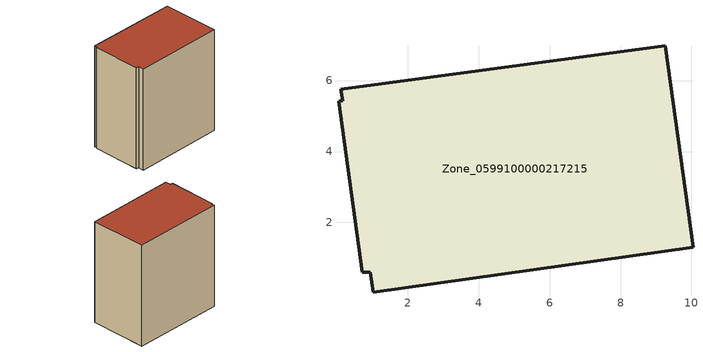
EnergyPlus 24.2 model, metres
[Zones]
Zone_0599100000217215
 floor ground (C_G): 10.04,1.3 1.03,0.03 0.94,0.59 0.71,0.6 0.04,5.41 0.16,5.43 0.1,5.76 9.27,6.98 z0
 wall outside (C_F): 0.04,5.41 0.71,0.6 0.94,0.59 1.03,0.03 10.04,1.3 9.27,6.98 0.1,5.76 0.16,5.43 0.04,5.41 z0:10.47
 roof outside (C_R): 1.03,0.03 10.04,1.3 9.27,6.98 0.1,5.76 0.16,5.43 0.04,5.41 0.71,0.6 0.94,0.59 z10.47
[BUILDING]
Pand.0599100000217215: North Axis=0; Terrain=City; Loads Convergence Tolerance Value=0.04; Temperature Convergence Tolerance Value=0.4; Solar Distribution=FullExterior; Maximum Number of Warmup Days=25; Minimum Number of Warmup Days=1
[Site:Location]
Rotterdam.The.Hague.AP_ZH_NLD Design_Conditions: Latitude=51.96; Longitude=4.45; Time Zone=1; Elevation=-4.5
[SITE:GROUNDTEMPERATURE:BUILDINGSURFACE]
18, 18, 18, 18, 18, 18, 18, 18, 18, 18, 18, 18
[MATERIAL] Thermal Absorptance=0.9; Solar Absorptance=0.7; Visible Absorptance=0.7
Name | Roughness | Thickness | Conductivity | Density | Specific Heat
G.TI.1946 | MediumSmooth | 0.15 | 1 | 540 | 1210
F.TI.1946 | Rough | 0.3 | 0.857143 | 1920 | 840
R.TI.1946 | MediumRough | 0.2 | 0.1 | 1500 | 1000
[CONSTRUCTION]
C_G: G.TI.1946
C_F: F.TI.1946
C_R: R.TI.1946
[ZONE]
Zone_0599100000217215: Type=1; Multiplier=1; Ceiling Height=Autocalculate; Volume=Autocalculate; Floor Area=autocalculate; Part of Total Floor Area=Yes
[ZONEINFILTRATION:DESIGNFLOWRATE]
Infil_Zone_0599100000217215: Zone or ZoneList or Space or SpaceList=Zone_0599100000217215; Schedule=AlwaysOn; Design Flow Rate Calculation Method=Flow/Area; Flow Rate per Floor Area=0.003; Constant Term Coefficient=1; Temperature Term Coefficient=0; Velocity Term Coefficient=0; Velocity Squared Term Coefficient=0
[HVACTEMPLATE:ZONE:IDEALLOADSAIRSYSTEM]
Zone_0599100000217215: Maximum Heating Supply Air Temperature=50; Minimum Cooling Supply Air Temperature=13; Maximum Heating Supply Air Humidity Ratio=0.0156; Minimum Cooling Supply Air Humidity Ratio=0.0077; Heating Limit=NoLimit; Cooling Limit=NoLimit; Dehumidification Control Type=ConstantSensibleHeatRatio; Cooling Sensible Heat Ratio=0.7; Dehumidification Setpoint=60; Humidification Control Type=None; Humidification Setpoint=30; Outdoor Air Method=None; Outdoor Air Flow Rate per Person=0.00944; Outdoor Air Flow Rate per Zone Floor Area=0; Outdoor Air Flow Rate per Zone=0; Demand Controlled Ventilation Type=None; Outdoor Air Economizer Type=NoEconomizer; Heat Recovery Type=None; Sensible Heat Recovery Effectiveness=0.7; Latent Heat Recovery Effectiveness=0.65
[ZONECONTROL:THERMOSTAT]
ThermostatControl_Zone_0599100000217215: Zone or ZoneList=Zone_0599100000217215; Control Type Schedule=DualSetpointControlType; Control 1=Thermostat_Zone_0599100000217215; Temperature Difference Between Cutout And Setpoint=0
[THERMOSTATSETPOINT:DUALSETPOINT]
Thermostat_Zone_0599100000217215: Heating Setpoint Temperature Schedule=HeatingSetpoint_Zone_0599100000217215; Cooling Setpoint Temperature Schedule=CoolingSetpoint_Zone_0599100000217215
[SCHEDULE:COMPACT]
HeatingSetpoint_Zone_0599100000217215: Through: 12/31, For: AllDays, Until: 24:00, 21
CoolingSetpoint_Zone_0599100000217215: Through: 12/31, For: AllDays, Until: 24:00, 24
DualSetpointControlType: Through: 12/31, For: AllDays, Until: 24:00, 4
AlwaysOn: Through: 12/31, For: AllDays, Until: 24:00, 1
